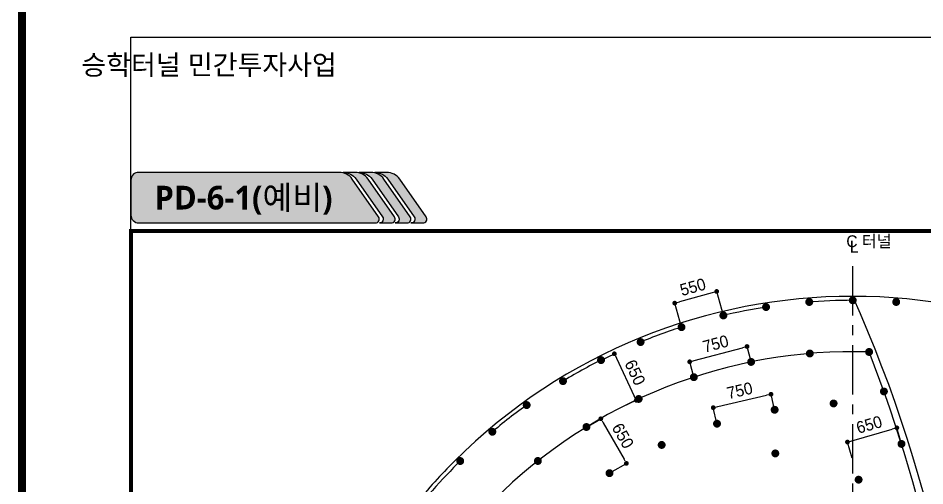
# Model space of a CAD drawing. Extents: x -689 to 317106, y 182884 to 219577.
# Drawn here: x 276256 to 287718, y 205358 to 211276 of the extents above; entities that cross this region are included whole.
import ezdxf
from ezdxf.enums import TextEntityAlignment as Align

# ---------------------------------------------------------------- set-up
doc = ezdxf.new("R2010")
doc.units = 0
doc.header["$LTSCALE"] = 500
doc.header["$MEASUREMENT"] = 0
doc.linetypes.add('A-CENTR01', pattern=[2, 1.25, -0.25, 0.25, -0.25])
doc.layers.get('DEFPOINTS').update_dxf_attribs({"color": 55})
for name, color, linetype, true_color in [('0-100', 7, 'Continuous', 0x646464), ('0-251', 7, 'Continuous', 0x6e6e6e), ('0-252', 7, 'Continuous', 0xa0a0a0), ('0-253', 7, 'Continuous', 0xcfcfcf)]:
    doc.layers.add(name, color=color, linetype=linetype, true_color=true_color)
doc.layers.add('0-21', color=21, linetype='Continuous', plot=False)
for name, color, linetype in [('A-DIM01', 1, 'Continuous'), ('CS-CNTL', 1, 'A-CENTR01'), ('CS-EXCV', 3, 'CFZ008'), ('CS-TEXT', 7, 'Continuous'), ('CX-BORD-LIN1', 7, 'Continuous'), ('CZ-TEX0', 7, 'Continuous'), ('CZ-TEX1', 7, 'Continuous'), ('CZ-TEX2', 7, 'Continuous'), ('CZ-TEX3', 7, 'Continuous'), ('TU-HOLE-LIN1', 1, 'Continuous'), ('발파공(외곽)', 6, 'Continuous'), ('발파공(전열)', 2, 'Continuous'), ('발파공(확대)', 7, 'Continuous')]:
    doc.layers.add(name, color=color, linetype=linetype)
doc.layers.add('CZ-TEX-255', color=7, linetype='Continuous', lineweight=5, true_color=0xffffff)
doc.styles.get("Standard").update_dxf_attribs({"font": ''})
doc.styles.add('TB_BTXT', font='')
doc.styles.add('TB_TEXT', font='')
doc.styles.add('돋움체', font='')
doc.styles.add('맑은고딕(굵게)', font='malgunbd.ttf')
doc.styles.get('Standard').set_extended_font_data('Dotum')
doc.styles.get('TB_BTXT').set_extended_font_data('Dotum')
doc.styles.get('TB_TEXT').set_extended_font_data('Dotum')
doc.styles.get('돋움체').set_extended_font_data('Dotum')
doc.linetypes.add('CFZ008', pattern='A,0.9,-0.2,[106,KHCLINE.shx,S=0.00606,R=180,X=0,Y=0],0.9', length=2)
doc.linetypes.add('E-DIGLN01', pattern='A,0.9,-0.2,[19,kscals.shx,S=0.1,R=180,X=0,Y=0],0.9', length=2)
doc.dimstyles.new('D_50', dxfattribs={"dimscale": 50, "dimtxt": 3, "dimasz": 1.2, "dimexe": 0, "dimexo": 0, "dimgap": 1.2, "dimtad": 1, "dimdec": 0, "dimrnd": 0.0005, "dimdsep": 46, "dimlunit": 6, "dimtxsty": '돋움체', "dimblk": 'DOT', "dimcen": 0.09, "dimclrd": 1, "dimclre": 1, "dimclrt": 1, "dimaunit": 1, "dimadec": 0, "dimazin": 0, "dimtfac": 1, "dimtdec": 0, "dimtix": 1, "dimtmove": 2, "dimatfit": 0, "dimfxl": 1, "dimtvp": 2, "dimtolj": 1, "dimtzin": 0, "dimlwd": -1, "dimlwe": -1, "dimarcsym": 0})

# ---------------------------------------------------------------- blocks, each defined once
blk = doc.blocks.new('cb')
at = {"layer": '발파공(외곽)', "lineweight": 0, "const_width": 49.99999999999999}
blk.add_lwpolyline([(-16.54037362313829, 18.74609400401823, 1), (16.54037362313829, -18.74609400401823, 1)], format="xyb", close=True, dxfattribs=at)
blk = doc.blocks.new('jb')
at = {"layer": '발파공(전열)', "const_width": 50, "flags": 128}
blk.add_lwpolyline([(13.78318005963229, 20.85722770277061, 1), (-13.78318005963229, -20.85722770274151, 1)], format="xyb", close=True, dxfattribs=at)
blk = doc.blocks.new('sb')
at = {"layer": '발파공(확대)', "color": 0, "const_width": 50, "flags": 128}
blk.add_lwpolyline([(13.78318005963229, 20.85722770275243, 1), (-13.78318005957408, -20.8572277027597, 1)], format="xyb", close=True, dxfattribs=at)
blk = doc.blocks.new('_Dot')
at = {"color": 0, "linetype": 'ByBlock', "lineweight": -2}
blk.add_line((-0.5, 0), (-1, 0), dxfattribs=at)
at = {"color": 0, "linetype": 'ByBlock', "const_width": 0.5}
blk.add_lwpolyline([(-0.25, 0, 1), (0.25, 0, 1)], format="xyb", close=True, dxfattribs=at)
blk = doc.blocks.new('*D631')
at = {"layer": 'A-DIM01', "color": 1, "ltscale": 10, "transparency": 16777216}
for p, q in [((287422.1118559045, 205888.6722559606), (287363.4906402123, 206092.4074971801)), ((286796.331933808, 205929.2176010148), (287305.8300406983, 206075.8166785234)), ((286797.2925499863, 205708.8915411386), (286738.6713342941, 205912.6267823581))]:
    blk.add_line(p, q, dxfattribs=at)
at = {"layer": 'DEFPOINTS', "color": 0, "ltscale": 10, "transparency": 16777216}
for p in [(287363.4906402123, 206092.4074971801), (287422.1118559045, 205888.6722559606), (286797.2925499863, 205708.8915411386)]:
    blk.add_point(p, dxfattribs=at)
at = {"layer": 'A-DIM01', "color": 1, "ltscale": 10, "transparency": 16777216, "xscale": 60, "yscale": 60, "zscale": 60}
for p, rotation in [((287363.4906402123, 206092.4074971801), 16.05223780517452), ((286738.6713342941, 205912.6267823581), 196.0522378051745)]:
    blk.add_blockref('_Dot', p, dxfattribs=dict(at, rotation=rotation))
at = {"layer": 'A-DIM01', "color": 1, "ltscale": 10, "transparency": 16777216, "insert": (287013.7235061668, 206132.3512848075), "char_height": 150, "attachment_point": 5, "rotation": 16.052237805174528, "style": '돋움체'}
blk.add_mtext('\\A1;650', dxfattribs=at)
blk = doc.blocks.new('*D632')
at = {"layer": 'A-DIM01', "color": 1, "ltscale": 10, "transparency": 16777216}
for p, q in [((285170.584641899, 207514.0553315227), (285085.840278472, 207817.5686627725)), ((285028.0506190885, 207801.433134633), (284614.0249620014, 207685.8324768042)), ((284640.9796660449, 207366.1836174148), (284556.2353026179, 207669.6969486646))]:
    blk.add_line(p, q, dxfattribs=at)
at = {"layer": 'DEFPOINTS', "color": 0, "ltscale": 10, "transparency": 16777216}
for p in [(284556.2353026179, 207669.6969486646), (285170.584641899, 207514.0553315227), (284640.9796660449, 207366.1836174148)]:
    blk.add_point(p, dxfattribs=at)
at = {"layer": 'A-DIM01', "color": 1, "ltscale": 10, "transparency": 16777216, "xscale": 60, "yscale": 60, "zscale": 60}
for p, rotation in [((285085.840278472, 207817.5686627725), 15.60033600605654), ((284556.2353026179, 207669.6969486646), 195.6003360060565)]:
    blk.add_blockref('_Dot', p, dxfattribs=dict(at, rotation=rotation))
at = {"layer": 'A-DIM01', "color": 1, "ltscale": 10, "transparency": 16777216, "insert": (284784.7054853243, 207873.7575543575), "char_height": 150, "attachment_point": 5, "rotation": 15.60033600605654, "style": '돋움체'}
blk.add_mtext('\\A1;550', dxfattribs=at)
blk = doc.blocks.new('*D633')
at = {"layer": 'A-DIM01', "color": 1, "ltscale": 10, "transparency": 16777216}
for p, q in [((285521.4144567613, 206925.96406979), (285469.5750125387, 207120.9856009662)), ((284803.1436494548, 206943.8388455979), (285411.5886243951, 207105.5720098836)), ((284796.9967055338, 206733.4037233391), (284745.1572613112, 206928.4252545153))]:
    blk.add_line(p, q, dxfattribs=at)
at = {"layer": 'DEFPOINTS', "color": 0, "ltscale": 10, "transparency": 16777216}
for p in [(285469.5750125387, 207120.9856009662), (285521.4144567613, 206925.96406979), (284796.9967055338, 206733.4037233391)]:
    blk.add_point(p, dxfattribs=at)
at = {"layer": 'A-DIM01', "color": 1, "ltscale": 10, "transparency": 16777216, "xscale": 60, "yscale": 60, "zscale": 60}
for p, rotation in [((285469.5750125387, 207120.9856009662), 14.88579424691497), ((284745.1572613112, 206928.4252545153), 194.885794246915)]:
    blk.add_blockref('_Dot', p, dxfattribs=dict(at, rotation=rotation))
at = {"layer": 'A-DIM01', "color": 1, "ltscale": 10, "transparency": 16777216, "insert": (285072.6594145348, 207155.2731497547), "char_height": 150, "attachment_point": 5, "rotation": 14.885794246914974, "style": '돋움체'}
blk.add_mtext('\\A1;750', dxfattribs=at)
blk = doc.blocks.new('*D634')
at = {"layer": 'A-DIM01', "color": 1, "ltscale": 10, "transparency": 16777216}
for p, q in [((285101.4031685362, 206360.720300656), (285714.4631422926, 206503.5628534717)), ((285818.6808524572, 206320.6843151299), (285772.8979310847, 206517.1781191253)), ((285088.7513011166, 206150.611231007), (285042.968379744, 206347.1050350023))]:
    blk.add_line(p, q, dxfattribs=at)
at = {"layer": 'DEFPOINTS', "color": 0, "ltscale": 10, "transparency": 16777216}
for p in [(285772.8979310847, 206517.1781191253), (285818.6808524572, 206320.6843151299), (285088.7513011166, 206150.611231007)]:
    blk.add_point(p, dxfattribs=at)
at = {"layer": 'A-DIM01', "color": 1, "ltscale": 10, "transparency": 16777216, "xscale": 60, "yscale": 60, "zscale": 60}
for p, rotation in [((285772.8979310847, 206517.1781191253), 13.11587117486569), ((285042.968379744, 206347.1050350023), 193.1158711748657)]:
    blk.add_blockref('_Dot', p, dxfattribs=dict(at, rotation=rotation))
at = {"layer": 'A-DIM01', "color": 1, "ltscale": 10, "transparency": 16777216, "insert": (285377.2757153164, 206563.7189610537), "char_height": 150, "attachment_point": 5, "rotation": 13.115871174865696, "style": '돋움체'}
blk.add_mtext('\\A1;750', dxfattribs=at)
blk = doc.blocks.new('*D635')
at = {"layer": 'A-DIM01', "color": 1, "ltscale": 10, "transparency": 16777216}
for p, q in [((283624.1747429128, 206949.4477139756), (283793.1503095374, 207029.0166149936)), ((283818.71154078, 206974.7338050317), (284044.6336543926, 206494.9569490952)), ((283901.2193190105, 206361.1052381152), (284070.1948856352, 206440.6741391332))]:
    blk.add_line(p, q, dxfattribs=at)
at = {"layer": 'DEFPOINTS', "color": 0, "ltscale": 10, "transparency": 16777216}
for p in [(283624.1747429128, 206949.4477139756), (284070.1948856352, 206440.6741391332), (283901.2193190105, 206361.1052381152)]:
    blk.add_point(p, dxfattribs=at)
at = {"layer": 'A-DIM01', "color": 1, "ltscale": 10, "transparency": 16777216, "xscale": 60, "yscale": 60, "zscale": 60}
for p, rotation in [((283793.1503095374, 207029.0166149936), 115.21527615591), ((284070.1948856352, 206440.6741391332), 295.21527615591)]:
    blk.add_blockref('_Dot', p, dxfattribs=dict(at, rotation=rotation))
at = {"layer": 'A-DIM01', "color": 1, "ltscale": 10, "transparency": 16777216, "insert": (284053.9009871818, 206792.4015008722), "char_height": 150, "attachment_point": 5, "rotation": 295.21527615591003, "style": '돋움체'}
blk.add_mtext('\\A1;650', dxfattribs=at)
blk = doc.blocks.new('*D636')
at = {"layer": 'A-DIM01', "color": 1, "ltscale": 10, "transparency": 16777216}
for p, q in [((283439.8087349412, 206102.6709672462), (283621.3889960552, 206206.6327316071)), ((283651.2009054326, 206154.5630661648), (283914.5483974325, 205694.5987066233)), ((283762.780045696, 205538.5672768201), (283944.36030681, 205642.529041181))]:
    blk.add_line(p, q, dxfattribs=at)
at = {"layer": 'DEFPOINTS', "color": 0, "ltscale": 10, "transparency": 16777216}
for p in [(283439.8087349412, 206102.6709672462), (283944.36030681, 205642.529041181), (283762.780045696, 205538.5672768201)]:
    blk.add_point(p, dxfattribs=at)
at = {"layer": 'A-DIM01', "color": 1, "ltscale": 10, "transparency": 16777216, "xscale": 60, "yscale": 60, "zscale": 60}
for p, rotation in [((283621.3889960552, 206206.6327316071), 119.7928162288546), ((283944.36030681, 205642.529041181), 299.7928162288546)]:
    blk.add_blockref('_Dot', p, dxfattribs=dict(at, rotation=rotation))
at = {"layer": 'A-DIM01', "color": 1, "ltscale": 10, "transparency": 16777216, "insert": (283900.1197122216, 205991.7082454333), "char_height": 150, "attachment_point": 5, "rotation": 299.7928162288546, "style": '돋움체'}
blk.add_mtext('\\A1;650', dxfattribs=at)
blk = doc.blocks.new('CXBLKA1')
at = {"layer": 'CX-BORD-LIN1', "color": 7, "const_width": 1.999999999999979}
blk.add_lwpolyline([(820.9999999999914, 19.99999999999977), (24.99999999999977, 19.99999999999977), (24.99999999999977, 573.9999999999941), (820.9999999999914, 573.9999999999941)], close=True, dxfattribs=at)
at = {"layer": 'CZ-TEX0', "color": 7, "style": 'TB_BTXT'}
blk.add_attdef('UD_TITLE', text='', height=9.999999999999895, dxfattribs=at).set_placement((422.9999999999955, 552.9999999999941), align=Align.MIDDLE_CENTER)
at = {"layer": 'CZ-TEX1', "color": 7, "style": 'TB_BTXT'}
blk.add_attdef('PI_CNAME', text='', height=4.999999999999948, dxfattribs=at).set_placement((39.99999999999955, 551.9999999999941), align=Align.BOTTOM_LEFT)
blk.add_attdef('UD_SUBTITLE', text='', height=6.999999999999926, dxfattribs=at).set_placement((422.9999999999955, 537.9999999999943), align=Align.MIDDLE_CENTER)
at = {"layer": 'CZ-TEX2', "color": 7}
for tag, height, style, p in [('UD_CDNAME', 3.999999999999958, 'TB_BTXT', (41.99999999999955, 543.9999999999941)), ('DA_STDNAME', 2.999999999999968, 'TB_TEXT', (783.4937835419117, 13.49999999999989))]:
    blk.add_attdef(tag, text='', height=height, dxfattribs=dict(at, style=style)).set_placement(p, align=Align.BOTTOM_LEFT)
at = {"layer": 'CZ-TEX2', "color": 7, "style": 'TB_TEXT'}
for tag, height, p in [('DC_RNUM4', 2.999999999999968, (319.9999999999966, 51.99999999999943)), ('DC_RDATE4', 3.499999999999963, (352.9999999999961, 52.49999999999943)), ('DC_RAPP4', 3.499999999999963, (501.5575275218362, 52.49999999999943)), ('DC_RCHK4', 3.499999999999963, (542.3612466057737, 52.49999999999943)), ('DC_RDGN4', 3.499999999999963, (582.3612466057732, 52.49999999999943)), ('FI_NAME', 4.499999999999952, (779.9999999999918, 50.99999999999943)), ('PI_TITLE', 4.499999999999952, (242.9999999999975, 49.99999999999943)), ('UD_CDIST', 4.499999999999952, (675.999999999993, 49.99999999999943)), ('DC_RNUM3', 2.999999999999968, (319.9999999999966, 44.99999999999955)), ('DC_RDATE3', 3.499999999999963, (352.9999999999961, 45.39999999999952)), ('DC_RAPP3', 3.499999999999963, (501.5575275218362, 45.39999999999952)), ('DC_RCHK3', 3.499999999999963, (542.3612466057737, 45.39999999999952)), ('DC_RDGN3', 3.499999999999963, (582.3612466057732, 45.39999999999952)), ('DI_TITLE', 4.499999999999952, (779.9999999999918, 43.99999999999955)), ('PI_CDNAME', 4.499999999999952, (242.9999999999975, 37.99999999999955)), ('DC_RNUM2', 2.999999999999968, (319.9999999999966, 37.99999999999955)), ('DC_RDATE2', 3.499999999999963, (352.9999999999961, 38.49999999999955)), ('DC_RAPP2', 3.499999999999963, (501.5575275218362, 38.49999999999955)), ('DC_RCHK2', 3.499999999999963, (542.3612466057737, 38.49999999999955)), ('DC_RDGN2', 3.499999999999963, (582.3612466057732, 38.49999999999955)), ('DA_HSCALE', 4.499999999999952, (658.499999999993, 37.99999999999955)), ('DA_VSCALE', 4.499999999999952, (692.9999999999927, 37.99999999999955)), ('DI_SUBTITLE', 3.499999999999963, (779.9999999999918, 36.99999999999966)), ('DC_RNUM1', 2.999999999999968, (319.9999999999966, 30.99999999999966)), ('DC_RDATE1', 3.499999999999963, (352.9999999999961, 31.49999999999966)), ('DC_RAPP1', 3.499999999999963, (501.5575275218362, 31.49999999999966)), ('DC_RCHK1', 3.499999999999963, (542.3612466057737, 31.49999999999966)), ('DC_RDGN1', 3.499999999999963, (582.3612466057732, 31.49999999999966)), ('PA_CCLASS', 4.499999999999952, (203.999999999998, 26.49999999999977)), ('PI_STAGE', 4.499999999999952, (282.999999999997, 26.49999999999977)), ('DI_DRWNO', 4.499999999999952, (675.999999999993, 26.49999999999977)), ('DA_PAGENO', 4.499999999999952, (779.9999999999918, 26.49999999999977))]:
    blk.add_attdef(tag, text='', height=height, dxfattribs=at).set_placement(p, align=Align.MIDDLE_CENTER)
for tag, p in [('DC_RDES4', (376.9999999999961, 52.49999999999943)), ('DC_RDES3', (376.9999999999961, 45.39999999999952)), ('DC_RDES2', (376.9999999999961, 38.49999999999955)), ('DC_RDES1', (377.0347148800176, 31.49999999999966))]:
    blk.add_attdef(tag, text='', height=3.499999999999963, dxfattribs=at).set_placement(p, align=Align.MIDDLE_LEFT)
at = {"layer": 'CZ-TEX3', "color": 7, "style": 'TB_TEXT', "flags": 1}
for tag, p in [('PI_ID', (23.99999999999977, 15.99999999999989)), ('PI_CCODE', (30.99999999999966, 15.99999999999989)), ('PA_DSDATE', (46.99999999999955, 15.99999999999989)), ('PA_DEDATE', (63.99999999999932, 15.99999999999989)), ('PA_CSDATE', (80.99999999999909, 15.99999999999989)), ('PA_CEDATE', (97.99999999999898, 15.99999999999989)), ('PA_CFDATE', (113.9999999999987, 15.99999999999989)), ('EI_ENAME', (131.9999999999986, 15.99999999999989)), ('EI_DEPT', (145.9999999999984, 15.99999999999989)), ('EI_PERSON', (157.9999999999984, 15.99999999999989)), ('EI_EMAIL', (173.9999999999982, 15.99999999999989)), ('CI_CATEG', (188.999999999998, 15.99999999999989)), ('CI_ROLE', (203.999999999998, 15.99999999999989)), ('CI_ONAME', (215.9999999999978, 15.99999999999989)), ('CI_ADDR', (231.9999999999975, 15.99999999999989)), ('CI_TEL', (245.9999999999975, 15.99999999999989)), ('CI_FAX', (256.9999999999973, 15.99999999999989)), ('CI_HPADDR', (269.999999999997, 15.99999999999989)), ('CI_CODE', (286.999999999997, 15.99999999999989)), ('CI_DEPT', (299.9999999999968, 15.99999999999989)), ('CI_PERSON', (311.9999999999966, 15.99999999999989)), ('CI_EMAIL', (328.9999999999966, 15.99999999999989)), ('CI_PROLE', (341.9999999999964, 15.99999999999989)), ('DI_MANCODE', (356.9999999999961, 15.99999999999989)), ('DI_CATEG', (376.9999999999961, 15.99999999999989)), ('DI_LDATE', (391.9999999999959, 15.99999999999989)), ('DI_PCLASS', (406.9999999999957, 15.99999999999989)), ('DI_MMCLASS', (423.9999999999955, 15.99999999999989)), ('DI_MSCLASS', (442.9999999999952, 15.99999999999989)), ('DI_ECLASS', (461.9999999999952, 15.99999999999989)), ('DI_FNAME', (477.999999999995, 15.99999999999989)), ('DC_ONAME', (492.9999999999948, 15.99999999999989)), ('DC_NNAME', (509.9999999999945, 15.99999999999989)), ('FI_CODE', (528.9999999999943, 15.99999999999989)), ('FI_CLASS', (544.9999999999943, 15.99999999999989)), ('FI_ICODE1', (562.9999999999941, 15.99999999999989)), ('FI_ICODE2', (580.9999999999939, 15.99999999999989)), ('------------', (596.9999999999939, 15.99999999999989))]:
    blk.add_attdef(tag, p, '', height=1.999999999999979, dxfattribs=at)
blk = doc.blocks.new('장식')
at = {"layer": '0-251'}
h = blk.add_hatch(color=256, dxfattribs=at)
edge = h.paths.add_edge_path()
edge.add_arc((-2.700284440493306e-12, -4.000000000000031), 4.000000000000031, 34.99999999997942, 89.99999999996129, ccw=False)
edge.add_line((3.276608177154117, -1.705694254597006), (9.94983333648122, -11.2360474644388))
edge.add_arc((9.130681292192039, -11.80962390078957), 1.000000000000001, -89.99999999999028, 34.99999999998113, ccw=False)
edge.add_line((9.130681292192207, -12.80962390078957), (12.13068129219175, -12.80962390078946))
edge.add_arc((12.13068129219215, -11.80962390078946), 1, 269.9999999999771, 394.9999999999811)
edge.add_line((12.94983333648133, -11.23604746443868), (6.27660817715423, -1.705694254596892))
edge.add_arc((2.999999999997414, -3.999999999999917), 4.000000000000031, 34.99999999997942, 89.99999999996132)
edge.add_line((3.000000000000114, 1.13686837721616e-13), (0, 0))
at = {"layer": '0-252'}
h = blk.add_hatch(color=256, dxfattribs=at)
edge = h.paths.add_edge_path()
edge.add_arc((3.999999999997414, -3.999999999999804), 4.000000000000031, 34.99999999997942, 89.99999999996129, ccw=False)
edge.add_line((7.27660817715423, -1.705694254596779), (13.94983333648133, -11.23604746443857))
edge.add_arc((13.13068129219215, -11.80962390078935), 1.000000000000001, -89.99999999999028, 34.99999999998113, ccw=False)
edge.add_line((13.13068129219232, -12.80962390078935), (16.13068129219187, -12.80962390078923))
edge.add_arc((16.13068129219227, -11.80962390078923), 1, 269.999999999977, 394.9999999999812)
edge.add_line((16.94983333648145, -11.23604746443846), (10.27660817715434, -1.705694254596665))
edge.add_arc((6.999999999997527, -3.99999999999969), 4.000000000000031, 34.99999999997942, 89.99999999996132)
edge.add_line((7.000000000000227, 3.410605131648481e-13), (4.000000000000114, 2.273736754432321e-13))
at = {"layer": '0-253'}
h = blk.add_hatch(color=256, dxfattribs=at)
edge = h.paths.add_edge_path()
edge.add_arc((7.999999999997527, -3.999999999999576), 4.000000000000031, 34.99999999997942, 89.99999999996129, ccw=False)
edge.add_line((11.27660817715434, -1.705694254596551), (17.94983333648145, -11.23604746443834))
edge.add_arc((17.13068129219227, -11.80962390078912), 0.9999999999999992, -89.99999999999051, 34.999999999981185, ccw=False)
edge.add_line((17.13068129219243, -12.80962390078912), (20.13068129219198, -12.80962390078901))
edge.add_arc((20.13068129219238, -11.80962390078901), 1, 269.999999999977, 394.9999999999812)
edge.add_line((20.94983333648156, -11.23604746443823), (14.27660817715446, -1.705694254596438))
edge.add_arc((10.99999999999764, -3.999999999999463), 4.000000000000031, 34.99999999997942, 89.99999999996132)
edge.add_line((11.00000000000034, 5.684341886080801e-13), (8.000000000000227, 4.547473508864641e-13))
at = {"layer": '0-21', "flags": 128}
for points in [[(0, 0, -0.2446984432289507), (3.276608177154117, -1.705694254597006), (9.94983333648122, -11.2360474644388, -0.6068148963144262), (9.130681292192207, -12.80962390078957), (12.13068129219175, -12.80962390078957, 0.6068148963146206), (12.94983333648133, -11.23604746443868), (6.27660817715423, -1.705694254596892, 0.2446984432289507), (3.000000000000114, 1.13686837721616e-13)], [(4.000000000000114, 2.273736754432321e-13, -0.2446984432289507), (7.27660817715423, -1.705694254596779), (13.94983333648133, -11.23604746443857, -0.6068148963144262), (13.13068129219232, -12.80962390078935), (16.13068129219187, -12.80962390078935, 0.6068148963146206), (16.94983333648145, -11.23604746443846), (10.27660817715434, -1.705694254596665, 0.2446984432289507), (7.000000000000227, 3.410605131648481e-13)], [(8.000000000000227, 4.547473508864641e-13, -0.2446984432289507), (11.27660817715434, -1.705694254596551), (17.94983333648145, -11.23604746443834, -0.6068148963144262), (17.13068129219243, -12.80962390078912), (20.13068129219198, -12.80962390078912, 0.6068148963146206), (20.94983333648156, -11.23604746443823), (14.27660817715446, -1.705694254596438, 0.2446984432289507), (11.00000000000034, 5.684341886080801e-13)]]:
    blk.add_lwpolyline(points, format="xyb", close=True, dxfattribs=at)

msp = doc.modelspace()

# ---------------------------------------------------------------- hatches: boundary and pattern name
at = {"layer": '0-100'}
h = msp.add_hatch(color=256, dxfattribs=at)
edge = h.paths.add_edge_path()
edge.add_arc((280771.6394940737, 208734.3069839351), 49.99999999871943, 269.9999999994664, 394.9999999995299)
edge.add_line((280812.5970962873, 208762.9858057516), (280478.9358383348, 209239.5034662241))
edge.add_arc((280315.105429483, 209124.7881789571), 199.9999999932844, 35.00000000022393, 90.0000000002001)
edge.add_line((280315.1054294823, 209324.7881789504), (277780.6471062686, 209324.7881789541))
edge.add_arc((277780.6471062675, 209224.788178957), 99.99999999708962, 89.99999999939969, 179.9999999995331)
edge.add_line((277680.6471062704, 209224.7881789578), (277680.6471062723, 208784.3069839345))
edge.add_arc((277780.6471062677, 208784.3069839356), 99.9999999954598, 180.0000000005836, 270.0000000004669)
edge.add_line((277780.6471062686, 208684.3069839401), (280771.6394940732, 208684.3069839364))

# ---------------------------------------------------------------- linework, layer by layer
at = {"layer": '0-21', "flags": 128}
msp.add_lwpolyline([(280771.6394940732, 208684.3069839364, 0.6068148963146206), (280812.5970962873, 208762.9858057516), (280478.9358383348, 209239.5034662241, 0.2446984432289432), (280315.1054294823, 209324.7881789504), (277780.6471062686, 209324.7881789541, 0.414213562373723), (277680.6471062704, 209224.7881789578), (277680.6471062723, 208784.3069839345, 0.414213562372556), (277780.6471062686, 208684.3069839401)], format="xyb", close=True, dxfattribs=at)
at = {"layer": '0-251', "const_width": 50}
msp.add_lwpolyline([(295930.6471062712, 186134.306984037), (277680.6471061441, 186134.3069841306), (277680.6471062587, 208584.306983942), (295930.6471062587, 208584.306983942), (295930.6471062707, 186134.306984037)], dxfattribs=at)
at = {"layer": 'CS-CNTL', "linetype": 'A-CENTR01'}
msp.add_line((286805.6471062702, 195514.2165506022), (286805.6471062702, 208208.5757277641), dxfattribs=at)
at = {"layer": 'CS-EXCV', "linetype": 'E-DIGLN01', "flags": 128}
msp.add_lwpolyline([(292325.2127626878, 205132.0233828587, 0.02604276494309922), (291840.2473882944, 205670.3221862585, 0.4142135623704209), (281771.0468242452, 205670.3221862575, 0.02604276494307082), (281286.0814498523, 205132.0233828582)], format="xyb", dxfattribs=at)
at = {"layer": 'CS-EXCV', "linetype": 'E-DIGLN01'}
msp.add_arc((271190.2711363551, 200748.8589891771), 17115.37596991453, 358.4002367231253, 24.16651818063563, dxfattribs=at)
at = {"layer": 'DEFPOINTS'}
msp.add_line((277680.6471062712, 208584.306983942), (295930.6471062712, 208584.306983942), dxfattribs=at)
for points in [[(277680.6471062712, 211034.306983942), (315730.6471062712, 211034.306983942), (315730.6471062712, 186134.306983942), (277680.6471061436, 186134.3069841246)], [(277680.6471062587, 208584.306983942), (295930.6471062587, 208584.306983942), (295930.6471062712, 194184.306983942), (277680.6471062712, 194184.306983942)]]:
    msp.add_lwpolyline(points, close=True, dxfattribs=at)
msp.add_lwpolyline([(287012.6559190545, 207052.383602565, 0.2073075026100279), (282266.0215710746, 205175.3474394252, 0.02604276494303593), (281829.8314498537, 204691.1878834947, 0.1506337682903282), (280454.1702738637, 201269.1638957298, 0.1506337682903282)], format="xyb", dxfattribs=at)
msp.add_arc((270955.8757058558, 200748.8589891774), 17249.7714004143, 0.9767884587254352, 21.4338362519047, dxfattribs=at)
at = {"layer": 'TU-HOLE-LIN1'}
for points in [[(286805.6471062702, 207705.7219041871, 0.02033519315077638), (286231.2807730301, 207682.3525398342, 0.02033519315077638)], [(285734.7845739973, 207624.1518735703, 0.02121959227235966), (285146.2726481552, 207508.230646106)], [(284664.7925316709, 207373.7959383911, 0.02121959227235152), (284101.352549619, 207168.0791319314)], [(283646.5203613457, 206960.6581259601, 0.02121959227235572), (283121.7641975646, 206670.1155535058)], [(282704.568008732, 206394.7192332126, 0.02121959227235748), (282231.1729940143, 206026.3699724892)], [(281861.6916459132, 205689.6515046063, 0.002749831125183348), (281806.4021633053, 205634.9668471984, 0.01889642371639509), (281451.4253813349, 205252.0946921926)]]:
    msp.add_lwpolyline(points, format="xyb", dxfattribs=at)

# ---------------------------------------------------------------- block references
ref = msp.add_blockref('CXBLKA1', (275055.6471062721, 182884.3069839423), dxfattribs=dict(xscale=50, yscale=50, zscale=50))
ref.add_attrib('PI_CNAME', '승학터널 민간투자사업', dxfattribs={"layer": 'CZ-TEX1', "height": 249.99999999, "style": 'TB_BTXT'}).set_placement((277055.647106192, 210484.3069828378), align=Align.BOTTOM_LEFT)
at = {"xscale": 50, "yscale": 50, "zscale": 50}
msp.add_blockref('장식', (280365.1054294804, 209324.7881789504), dxfattribs=at)
at = {"layer": '발파공(외곽)'}
for p, rotation in [((286256.2016893001, 207684.3394802633), 184.4572388588738), ((286805.6471062702, 207705.7219041871), 182.53521148288), ((285710.0797446994, 207620.3215459889), 188.9144777177421), ((285170.5846418989, 207514.0553315227), 193.3717165766104), ((284640.9796660449, 207366.1836174148), 197.8289554354785), ((284124.4682791186, 207177.6008465726), 202.2861942943468), ((283624.1747429133, 206949.4477139754), 206.743433153215), ((283143.1252210717, 206683.1042668653), 211.2006720120833), ((282684.2294744998, 206380.1815571502), 215.6579108709515), ((282250.2632608758, 206042.5118965121), 220.1151497298197), ((281843.8515447103, 205672.137773163), 224.5723885886879)]:
    msp.add_blockref('cb', p, dxfattribs=dict(at, rotation=rotation))
at = {"layer": '발파공(외곽)', "xscale": -1, "rotation": 175.5427611411261}
msp.add_blockref('cb', (287355.0925232414, 207684.3394802633), dxfattribs=at)
at = {"layer": '발파공(전열)'}
for name, p, rotation in [('sb', (286263.3388238623, 207032.7760486219), 184.8456459677738), ('jb', (287012.6559190545, 207052.383602565), 109.6604424302111), ('sb', (285521.4144567614, 206925.9640697903), 191.5390781538821), ('sb', (284796.9967055339, 206733.4037233392), 198.2325103399903), ('jb', (287200.0381194748, 206552.4613916966), 109.6604424302111), ('sb', (284099.960808366, 206457.7199853727), 204.9259425260986), ('sb', (283439.8087349412, 206102.6709672463), 211.6193747122069), ('jb', (287422.1118559045, 205888.6722559606), 107.3353654927745), ('sb', (282825.5396559093, 205673.0966851195), 218.3128068983152)]:
    msp.add_blockref(name, p, dxfattribs=dict(at, rotation=rotation))
at = {"layer": '발파공(확대)', "xscale": -1, "rotation": 359.9999999999965}
for p in [(286563.8742943648, 206400.6543328826), (285827.1067663524, 205768.5650854815)]:
    msp.add_blockref('sb', p, dxfattribs=at)
at = {"layer": '발파공(확대)'}
for p, rotation in [((285818.6808524574, 206320.68431513), 189.8489520235379), ((285090.1392283243, 206144.7992063042), 197.2964103657938), ((284390.5411718804, 205875.9664906229), 204.7438687080497), ((283731.690105285, 205518.7218382529), 212.1913270503057), ((286880.1297449106, 205436.133660633), 106.4016947714467)]:
    msp.add_blockref('sb', p, dxfattribs=dict(at, rotation=rotation))

# ---------------------------------------------------------------- texts
at = {"layer": 'CS-TEXT'}
for s, p in [('C 터널', (286724.8969384748, 208378.0097424428)), ('L', (286769.0201558601, 208309.376551044))]:
    msp.add_text(s, height=150, dxfattribs=at).set_placement(p)
at = {"layer": 'CZ-TEX-255', "lineweight": 18, "style": '맑은고딕(굵게)'}
msp.add_text('PD-6-1(예비)', height=299.9999999879939, dxfattribs=at).set_placement((279104.5818458089, 209004.5475814471), align=Align.MIDDLE_CENTER)

# ---------------------------------------------------------------- dimensions: what is measured, and where the dimension line sits
at = {"layer": 'A-DIM01', "ltscale": 10}
for p1, p2, distance, text, picture, middle in [((285170.5846418989, 207514.0553315227), (284640.9796660449, 207366.1836174148), -315.12211820024555, '550', '*D632', (284784.7054853243, 207873.7575543575)), ((284796.9967055339, 206733.4037233392), (285521.4144567614, 206925.9640697901), 201.7937699721985, '750', '*D633', (285072.6594145348, 207155.2731497547)), ((283624.1747429128, 206949.4477139756), (283901.2193190106, 206361.1052381153), 186.7724608321616, '650', '*D635', (284053.9009871818, 206792.4015008722)), ((285088.7513011167, 206150.611231007), (285818.6808524573, 206320.68431513), 201.75700953860272, '750', '*D634', (285377.2757153164, 206563.7189610537)), ((283439.8087349412, 206102.6709672463), (283762.780045696, 205538.5672768202), 209.2353690828553, '650', '*D636', (283900.1197122216, 205991.7082454333)), ((286797.2925499863, 205708.8915411386), (287422.1118559045, 205888.6722559606), 212.00116849676647, '650', '*D631', (287013.7235061668, 206132.3512848075))]:
    dim = msp.add_aligned_dim(p1=p1, p2=p2, distance=distance, text=text, dimstyle='D_50', dxfattribs=at)
    dim.commit()
    dim.dimension.update_dxf_attribs({"geometry": picture, "text_midpoint": middle})

doc.saveas('drawing.dxf')
